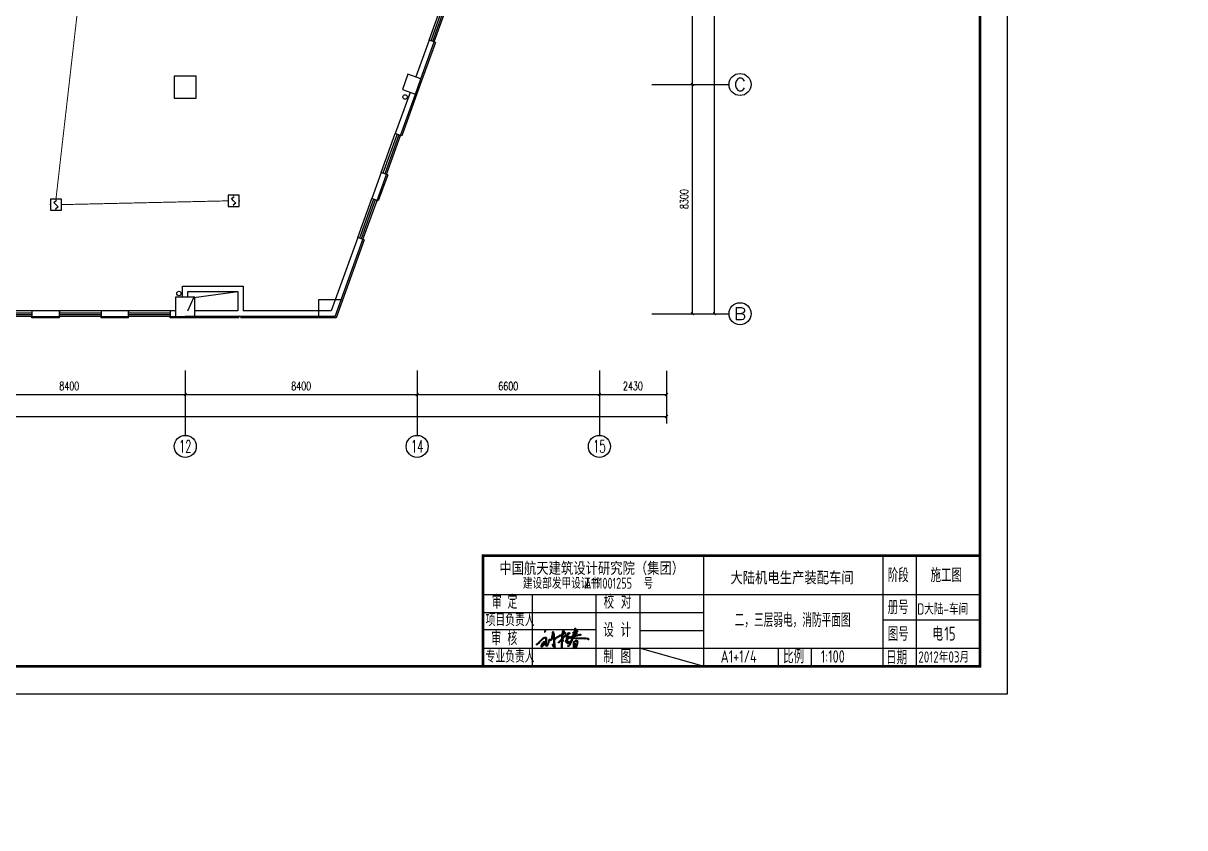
# Model space of a CAD drawing. Extents: x 2166032 to 5302137, y 581493 to 2416206.
# Drawn here: x 2622521 to 2664591, y 1105586 to 1134719 of the extents above; entities that cross this region are included whole.
import ezdxf
from ezdxf.enums import TextEntityAlignment as Align

# ---------------------------------------------------------------- set-up
doc = ezdxf.new("R2010")
doc.units = 0
doc.header["$LTSCALE"] = 1000
doc.header["$MEASUREMENT"] = 0
for name, color, linetype in [('AXIS', 3, 'Continuous'), ('AXIS_TEXT', 7, 'Continuous'), ('COLUMN', 2, 'Continuous'), ('EQUIP-消防', 3, 'Continuous'), ('PUB_TEXT', 7, 'Continuous'), ('PUB_TITLE', 137, 'Continuous'), ('SURFACE', 8, 'Continuous'), ('WALL', 8, 'Continuous'), ('WINDOW', 8, 'Continuous'), ('WIRE-消防', 4, 'Continuous'), ('屋面', 151, 'Continuous')]:
    doc.layers.add(name, color=color, linetype=linetype)
doc.styles.add('-黑体', font='simhei.ttf', dxfattribs={"width": 0.8})
doc.styles.add('_TCH_AXIS', font='complex_.ttf')
doc.styles.add('COMPLEX', font='complex_.ttf')
doc.styles.add('DIM_FONT', font='simplex_.ttf', dxfattribs={"width": 0.7})
doc.styles.get("Standard").update_dxf_attribs({"font": 'tssdeng.shx', "bigfont": 'tssdchn.shx'})
doc.styles.add('TSSD_REIN', font='tssdeng.shx', dxfattribs={"width": 0.7, "bigfont": 'tssdchn.shx'})
doc.dimstyles.new('DIMN', dxfattribs={"dimtxt": 300, "dimasz": 100, "dimexe": 250, "dimexo": 300, "dimgap": 150, "dimtad": 1, "dimdec": 0, "dimzin": 0, "dimdsep": 46, "dimtxsty": 'DIM_FONT', "dimblk": 'ARCHTICK', "dimcen": 0.09, "dimclrt": 7, "dimazin": 2, "dimtfac": 1, "dimtdec": 0, "dimtix": 1, "dimtmove": 2, "dimatfit": 3, "dimldrblk": 'ARCHTICK', "dimfxl": 1, "dimtolj": 1, "dimtzin": 0, "dimarcsym": 0})

# ---------------------------------------------------------------- blocks, each defined once
blk = doc.blocks.new('$图签$00000001')
blk.add_line((-123, 6.5), (-100, 0))
at = {"layer": 'PUB_TITLE'}
for p, q in [((-100, 0), (-100, 40)), ((-35, 0), (-35, 40)), ((-23, 0), (-23, 40)), ((-180, 26), (0, 26)), ((-162, 0), (-162, 26)), ((-139, 0), (-139, 26)), ((-123, 0), (-123, 26)), ((-180, 19.5), (-100, 19.5)), ((-35, 16.86), (0, 16.86)), ((-180, 13.28), (-139, 13.28)), ((-123, 13), (-100, 13)), ((-180, 6.5), (0, 6.5)), ((-73, 0), (-73, 6.5)), ((-61, 0), (-61, 6.5))]:
    blk.add_line(p, q, dxfattribs=at)
at = {"layer": 'PUB_TITLE', "const_width": 1}
blk.add_lwpolyline([(-180, 0), (-180, 40), (0, 40)], dxfattribs=at)
at = {"layer": 'PUB_TITLE'}
blk.add_lwpolyline([(0, 40), (-180, 40), (-180, 0), (0, 0)], close=True, dxfattribs=at)
at = {"layer": 'PUB_TEXT', "style": 'TSSD_REIN'}
for s, height, width, p in [('阶段', 5, 0.8, (-33.39, 30.46)), ('施工图', 5, 0.8, (-17.87, 30.46)), ('建设部发甲设证书', 4, 0.7, (-165.53, 28.06)), ('A111001255', 4, 0.7, (-143.13, 28.06)), ('号', 4, 0.7, (-121.8, 28.06)), ('审', 5, 0.75, (-176.74, 20.78)), ('定', 5, 0.75, (-171.1, 20.78)), ('校 对', 5, 0.8, (-136.27, 20.81)), ('册号', 5, 0.8, (-33.39, 18.85)), ('D大陆-车间', 4.05, 0.75, (-22.67, 18.71)), ('项目负责人', 4.5, 0.75, (-179.02, 14.53)), ('审 核', 5, 0.75, (-176.96, 7.62)), ('设 计', 5, 0.8, (-136.37, 10.62)), ('图号', 5, 0.8, (-33.39, 9.19)), ('电', 5, 0.8, (-17.17, 9.21)), ('专业负责人', 4.5, 0.75, (-179.03, 1.3)), ('制 图', 5, 0.8, (-136.37, 1.02)), ('A1+1/4', 4.5, 0.75, (-93.87, 1.3)), ('比例', 5, 0.8, (-71.29, 1.01)), ('1:100', 4.5, 0.75, (-57.61, 1.3)), ('日期', 5, 0.8, (-33.97, 0.67)), ('2012年03月', 4.05, 0.75, (-22.29, 1.33))]:
    blk.add_text(s, height=height, dxfattribs=dict(at, width=width)).set_placement(p)
at = {"layer": 'PUB_TITLE', "color": 7, "style": '-黑体', "width": 0.8}
blk.add_text('中国航天建筑设计研究院（集团）', height=4.0889, dxfattribs=at).set_placement((-174.05, 33.5))
blk.add_text('大陆机电生产装配车间', height=4.089, dxfattribs=at).set_placement((-68.03, 30.09), align=Align.CENTER)
blk = doc.blocks.new('$equip$00001700')
for p, q in [((-0.5, 0.5), (-0.5, -0.5)), ((0.5, 0.5), (-0.5, 0.5)), ((-0.2, 0.2), (0.05, 0.4)), ((0, 0), (-0.2, 0.2)), ((0, 0), (0.2, -0.2)), ((0.5, -0.5), (0.5, 0.5)), ((-0.5, -0.5), (0.5, -0.5)), ((0.2, -0.2), (-0.05, -0.4))]:
    blk.add_line(p, q)
for p in [(-0.5, 0), (0, 0.5), (0.5, 0), (0, -0.5)]:
    blk.add_point(p)
at = {"flags": 1}
for tag, height, p in [('A', 0.00002, (0, 0)), ('B', 0.4, (0.75, -0.2))]:
    blk.add_attdef(tag, text='', height=height, dxfattribs=at).set_placement(p, align=Align.MIDDLE_CENTER)
blk = doc.blocks.new('刘桂春')
h = blk.add_hatch()
h.set_pattern_fill('ANSI37', color=256, scale=3, style=0)
h.set_pattern_definition([(45, (0, 0), (-3.367596045, 3.367596045), []), (135, (0, 0), (-3.367596045, -3.367596045), [])])
h.paths.add_polyline_path([(1369061, -138528), (1369058, -138536), (1369053, -138542), (1369048, -138553), (1369045, -138561), (1369048, -138565), (1369054, -138563), (1369059, -138554), (1369065, -138546), (1369071, -138534), (1369075, -138527), (1369075, -138516), (1369071, -138512), (1369066, -138506), (1369055, -138505), (1369049, -138506), (1369045, -138508), (1369045, -138512), (1369053, -138518), (1369057, -138521)], flags=17)
h.paths.add_polyline_path([(1369095, -138688), (1369086, -138679), (1369080, -138673), (1369068, -138673), (1369054, -138673), (1369048, -138679), (1369038, -138679), (1369028, -138684), (1369017, -138689), (1369002, -138702), (1368988, -138716), (1368971, -138734), (1368939, -138765), (1368920, -138785), (1368902, -138805), (1368895, -138812), (1368891, -138814), (1368881, -138820), (1368872, -138828), (1368862, -138837), (1368857, -138842), (1368869, -138850), (1368883, -138847), (1368893, -138838), (1368913, -138820), (1368946, -138779), (1368990, -138736), (1369038, -138702), (1369056, -138694), (1369064, -138694), (1369081, -138694), (1369081, -138726), (1369077, -138747), (1369068, -138758), (1369068, -138769), (1369056, -138769), (1369038, -138774), (1369015, -138793), (1369000, -138806), (1368989, -138828), (1368980, -138843), (1368986, -138843), (1368993, -138832), (1369010, -138814), (1369032, -138792), (1369049, -138793), (1369056, -138798), (1369045, -138813), (1369017, -138851), (1369009, -138860), (1368994, -138879), (1368985, -138885), (1368983, -138880), (1368983, -138863), (1368980, -138854), (1368975, -138861), (1368975, -138890), (1368986, -138898), (1368996, -138892), (1369017, -138869), (1369050, -138828), (1369068, -138813), (1369070, -138820), (1369080, -138855), (1369090, -138878), (1369111, -138878), (1369124, -138848), (1369145, -138795), (1369154, -138751), (1369164, -138750), (1369178, -138757), (1369205, -138742), (1369221, -138705), (1369235, -138629), (1369236, -138598), (1369244, -138587), (1369246, -138614), (1369253, -138629), (1369252, -138720), (1369250, -138729), (1369259, -138729), (1369258, -138853), (1369267, -138854), (1369268, -138885), (1369264, -138885), (1369251, -138875), (1369237, -138851), (1369237, -138834), (1369233, -138834), (1369229, -138851), (1369236, -138867), (1369244, -138887), (1369252, -138891), (1369260, -138895), (1369270, -138904), (1369281, -138904), (1369288, -138895), (1369288, -138886), (1369281, -138880), (1369281, -138816), (1369275, -138806), (1369275, -138743), (1369279, -138734), (1369314, -138705), (1369346, -138682), (1369431, -138637), (1369444, -138629), (1369444, -138683), (1369439, -138688), (1369438, -138711), (1369416, -138730), (1369416, -138740), (1369406, -138749), (1369365, -138790), (1369358, -138800), (1369370, -138800), (1369395, -138786), (1369416, -138772), (1369427, -138764), (1369438, -138765), (1369438, -138803), (1369431, -138810), (1369432, -138919), (1369442, -138925), (1369449, -138921), (1369452, -138894), (1369445, -138883), (1369446, -138853), (1369450, -138849), (1369450, -138772), (1369474, -138767), (1369474, -138743), (1369466, -138730), (1369466, -138702), (1369472, -138692), (1369486, -138692), (1369486, -138680), (1369480, -138677), (1369484, -138671), (1369542, -138634), (1369551, -138636), (1369548, -138649), (1369543, -138681), (1369539, -138696), (1369550, -138703), (1369560, -138700), (1369577, -138685), (1369581, -138679), (1369587, -138679), (1369587, -138684), (1369583, -138687), (1369562, -138705), (1369550, -138725), (1369539, -138743), (1369525, -138765), (1369525, -138778), (1369536, -138787), (1369568, -138773), (1369574, -138783), (1369564, -138800), (1369558, -138819), (1369570, -138826), (1369583, -138818), (1369600, -138802), (1369615, -138796), (1369631, -138780), (1369638, -138776), (1369642, -138780), (1369636, -138792), (1369615, -138826), (1369605, -138851), (1369584, -138869), (1369573, -138872), (1369573, -138884), (1369591, -138884), (1369610, -138869), (1369638, -138825), (1369666, -138773), (1369693, -138704), (1369693, -138680), (1369705, -138669), (1369767, -138649), (1369821, -138632), (1369854, -138632), (1369870, -138626), (1369870, -138614), (1369864, -138606), (1369850, -138609), (1369831, -138614), (1369799, -138621), (1369732, -138645), (1369709, -138652), (1369710, -138643), (1369723, -138635), (1369742, -138625), (1369765, -138604), (1369776, -138592), (1369785, -138591), (1369784, -138573), (1369775, -138574), (1369770, -138568), (1369776, -138563), (1369792, -138550), (1369792, -138539), (1369785, -138527), (1369765, -138526), (1369765, -138535), (1369744, -138544), (1369744, -138518), (1369756, -138507), (1369751, -138500), (1369751, -138491), (1369757, -138479), (1369749, -138467), (1369737, -138467), (1369738, -138486), (1369734, -138500), (1369729, -138511), (1369729, -138533), (1369724, -138544), (1369712, -138556), (1369706, -138565), (1369698, -138564), (1369690, -138568), (1369690, -138576), (1369698, -138584), (1369709, -138587), (1369704, -138602), (1369693, -138613), (1369700, -138614), (1369699, -138621), (1369694, -138630), (1369683, -138645), (1369667, -138653), (1369637, -138668), (1369614, -138680), (1369602, -138686), (1369602, -138699), (1369607, -138699), (1369632, -138699), (1369654, -138689), (1369676, -138683), (1369672, -138696), (1369663, -138724), (1369645, -138759), (1369630, -138765), (1369613, -138782), (1369591, -138794), (1369584, -138797), (1369580, -138795), (1369584, -138789), (1369586, -138780), (1369584, -138764), (1369576, -138757), (1369567, -138759), (1369556, -138763), (1369547, -138764), (1369544, -138758), (1369553, -138743), (1369570, -138726), (1369588, -138697), (1369608, -138666), (1369608, -138651), (1369598, -138651), (1369577, -138664), (1369560, -138678), (1369562, -138668), (1369566, -138646), (1369572, -138642), (1369577, -138620), (1369596, -138607), (1369630, -138572), (1369579, -138572), (1369563, -138606), (1369555, -138611), (1369528, -138624), (1369505, -138636), (1369481, -138653), (1369459, -138663), (1369457, -138624), (1369463, -138621), (1369498, -138599), (1369522, -138591), (1369523, -138574), (1369496, -138552), (1369492, -138536), (1369470, -138524), (1369465, -138533), (1369454, -138552), (1369454, -138570), (1369446, -138590), (1369438, -138611), (1369420, -138620), (1369379, -138640), (1369340, -138660), (1369307, -138683), (1369276, -138713), (1369268, -138632), (1369268, -138605), (1369260, -138580), (1369252, -138566), (1369252, -138554), (1369240, -138542), (1369233, -138562), (1369231, -138580), (1369227, -138611), (1369222, -138638), (1369218, -138663), (1369213, -138688), (1369204, -138711), (1369189, -138734), (1369180, -138734), (1369168, -138723), (1369157, -138720), (1369152, -138730), (1369143, -138746), (1369137, -138770), (1369128, -138808), (1369123, -138820), (1369118, -138838), (1369112, -138843), (1369112, -138851), (1369107, -138856), (1369101, -138856), (1369095, -138856), (1369095, -138836), (1369089, -138832), (1369089, -138814), (1369084, -138803), (1369084, -138775), (1369090, -138762), (1369090, -138745), (1369095, -138739), (1369095, -138717)])
h.paths.add_polyline_path([(1369424, -138744), (1369427, -138740), (1369432, -138735), (1369438, -138735), (1369438, -138744), (1369433, -138748), (1369426, -138748)], flags=16)
h.paths.add_polyline_path([(1369452, -138737), (1369455, -138735), (1369459, -138735), (1369461, -138737), (1369458, -138743), (1369454, -138742), (1369452, -138743)], flags=16)
h.paths.add_polyline_path([(1369729, -138574), (1369734, -138568), (1369735, -138561), (1369744, -138561), (1369751, -138560), (1369752, -138557), (1369755, -138557), (1369759, -138552), (1369762, -138552), (1369764, -138556), (1369760, -138560), (1369756, -138563), (1369752, -138565), (1369751, -138573), (1369744, -138573), (1369741, -138578), (1369736, -138580), (1369732, -138579)], flags=16)
h.paths.add_polyline_path([(1369775, -138702), (1369781, -138708), (1369887, -138708), (1369893, -138708), (1369903, -138706), (1369914, -138710), (1369928, -138711), (1369933, -138706), (1369939, -138712), (1370025, -138714), (1370031, -138729), (1370048, -138731), (1370050, -138716), (1370045, -138706), (1370034, -138699), (1370010, -138699), (1369982, -138697), (1369975, -138691), (1369821, -138691), (1369815, -138685), (1369775, -138685), (1369751, -138685), (1369732, -138686), (1369727, -138692), (1369717, -138694), (1369709, -138694), (1369702, -138699), (1369721, -138705), (1369729, -138703), (1369741, -138699), (1369751, -138701), (1369756, -138706), (1369771, -138706)])
h.paths.add_polyline_path([(1369700, -138854), (1369699, -138915), (1369708, -138922), (1369714, -138915), (1369722, -138910), (1369718, -138905), (1369714, -138905), (1369715, -138896), (1369719, -138896), (1369727, -138890), (1369729, -138894), (1369728, -138912), (1369731, -138922), (1369738, -138926), (1369758, -138925), (1369764, -138915), (1369771, -138903), (1369780, -138889), (1369784, -138877), (1369795, -138838), (1369803, -138818), (1369808, -138786), (1369802, -138778), (1369802, -138757), (1369784, -138746), (1369748, -138746), (1369732, -138761), (1369714, -138773), (1369708, -138777), (1369708, -138794), (1369708, -138804), (1369697, -138809)])
h.paths.add_polyline_path([(1369721, -138813), (1369721, -138793), (1369722, -138787), (1369729, -138779), (1369731, -138776), (1369740, -138777), (1369743, -138770), (1369762, -138771), (1369764, -138760), (1369786, -138761), (1369787, -138831), (1369781, -138835), (1369780, -138851), (1369780, -138857), (1369772, -138858), (1369768, -138845), (1369764, -138838), (1369760, -138835), (1369759, -138827), (1369747, -138825), (1369733, -138826), (1369726, -138829), (1369727, -138844), (1369722, -138842), (1369721, -138839)], flags=16)
h.paths.add_polyline_path([(1369733, -138845), (1369737, -138841), (1369747, -138844), (1369751, -138849), (1369751, -138857), (1369753, -138862), (1369757, -138864), (1369759, -138878), (1369759, -138893), (1369755, -138898), (1369751, -138900), (1369751, -138908), (1369747, -138914), (1369742, -138910), (1369736, -138905), (1369733, -138898), (1369735, -138888), (1369730, -138883), (1369728, -138877), (1369733, -138875), (1369734, -138859)], flags=16)
for p, q in [((1369049, -138506), (1369045, -138508)), ((1369045, -138508), (1369045, -138512)), ((1369045, -138512), (1369053, -138518)), ((1369048, -138553), (1369045, -138561)), ((1369045, -138561), (1369048, -138565)), ((1369053, -138542), (1369048, -138553)), ((1369048, -138565), (1369054, -138563)), ((1369055, -138505), (1369049, -138506)), ((1369053, -138518), (1369057, -138521)), ((1369058, -138536), (1369053, -138542)), ((1369054, -138563), (1369059, -138554)), ((1369066, -138506), (1369055, -138505)), ((1369057, -138521), (1369061, -138528)), ((1369061, -138528), (1369058, -138536)), ((1369059, -138554), (1369065, -138546)), ((1369065, -138546), (1369071, -138534)), ((1369071, -138512), (1369066, -138506)), ((1369075, -138516), (1369071, -138512)), ((1369071, -138534), (1369075, -138527)), ((1369075, -138527), (1369075, -138516)), ((1369231, -138580), (1369233, -138562)), ((1369233, -138562), (1369240, -138542)), ((1369240, -138542), (1369252, -138554)), ((1369252, -138554), (1369252, -138566)), ((1369454, -138552), (1369465, -138533)), ((1369454, -138570), (1369454, -138552)), ((1369465, -138533), (1369470, -138524)), ((1369470, -138524), (1369492, -138536)), ((1369492, -138536), (1369496, -138552)), ((1369496, -138552), (1369523, -138574)), ((1369690, -138568), (1369698, -138564)), ((1369698, -138564), (1369706, -138565)), ((1369706, -138565), (1369712, -138556)), ((1369712, -138556), (1369724, -138544)), ((1369724, -138544), (1369729, -138533)), ((1369729, -138511), (1369734, -138500)), ((1369729, -138533), (1369729, -138511)), ((1369734, -138500), (1369738, -138486)), ((1369735, -138561), (1369734, -138568)), ((1369744, -138561), (1369735, -138561)), ((1369738, -138486), (1369737, -138467)), ((1369737, -138467), (1369749, -138467)), ((1369756, -138507), (1369744, -138518)), ((1369744, -138518), (1369744, -138544)), ((1369744, -138544), (1369765, -138535)), ((1369751, -138560), (1369744, -138561)), ((1369749, -138467), (1369757, -138479)), ((1369757, -138479), (1369751, -138491)), ((1369751, -138491), (1369751, -138500)), ((1369751, -138500), (1369756, -138507)), ((1369752, -138557), (1369751, -138560)), ((1369751, -138573), (1369752, -138565)), ((1369755, -138557), (1369752, -138557)), ((1369752, -138565), (1369756, -138563)), ((1369759, -138552), (1369755, -138557)), ((1369756, -138563), (1369760, -138560)), ((1369762, -138552), (1369759, -138552)), ((1369760, -138560), (1369764, -138556)), ((1369764, -138556), (1369762, -138552)), ((1369765, -138535), (1369765, -138526)), ((1369765, -138526), (1369785, -138527)), ((1369776, -138563), (1369770, -138568)), ((1369792, -138550), (1369776, -138563)), ((1369785, -138527), (1369792, -138539)), ((1369792, -138539), (1369792, -138550)), ((1368862, -138837), (1368872, -138828)), ((1368872, -138828), (1368881, -138820)), ((1368881, -138820), (1368891, -138814)), ((1368891, -138814), (1368895, -138812)), ((1368913, -138820), (1368893, -138838)), ((1368895, -138812), (1368902, -138805)), ((1368902, -138805), (1368920, -138785)), ((1368946, -138779), (1368913, -138820)), ((1368920, -138785), (1368939, -138765)), ((1368939, -138765), (1368971, -138734)), ((1368990, -138736), (1368946, -138779)), ((1368971, -138734), (1368988, -138716)), ((1368980, -138843), (1368989, -138828)), ((1368988, -138716), (1369002, -138702)), ((1368989, -138828), (1369000, -138806)), ((1369038, -138702), (1368990, -138736)), ((1369010, -138814), (1368993, -138832)), ((1369000, -138806), (1369015, -138793)), ((1369002, -138702), (1369017, -138689)), ((1369032, -138792), (1369010, -138814)), ((1369015, -138793), (1369038, -138774)), ((1369017, -138689), (1369028, -138684)), ((1369017, -138851), (1369045, -138813)), ((1369050, -138828), (1369017, -138869)), ((1369028, -138684), (1369038, -138679)), ((1369049, -138793), (1369032, -138792)), ((1369038, -138679), (1369048, -138679)), ((1369056, -138694), (1369038, -138702)), ((1369038, -138774), (1369056, -138769)), ((1369045, -138813), (1369056, -138798)), ((1369048, -138679), (1369054, -138673)), ((1369056, -138798), (1369049, -138793)), ((1369068, -138813), (1369050, -138828)), ((1369054, -138673), (1369068, -138673)), ((1369064, -138694), (1369056, -138694)), ((1369056, -138769), (1369068, -138769)), ((1369081, -138694), (1369064, -138694)), ((1369068, -138673), (1369080, -138673)), ((1369068, -138758), (1369077, -138747)), ((1369068, -138769), (1369068, -138758)), ((1369070, -138820), (1369068, -138813)), ((1369080, -138855), (1369070, -138820)), ((1369077, -138747), (1369081, -138726)), ((1369080, -138673), (1369086, -138679)), ((1369081, -138726), (1369081, -138694)), ((1369090, -138762), (1369084, -138775)), ((1369084, -138775), (1369084, -138803)), ((1369084, -138803), (1369089, -138814)), ((1369086, -138679), (1369095, -138688)), ((1369089, -138814), (1369089, -138832)), ((1369095, -138739), (1369090, -138745)), ((1369090, -138745), (1369090, -138762)), ((1369095, -138688), (1369095, -138717)), ((1369095, -138717), (1369095, -138739)), ((1369118, -138838), (1369123, -138820)), ((1369123, -138820), (1369128, -138808)), ((1369145, -138795), (1369124, -138848)), ((1369128, -138808), (1369137, -138770)), ((1369137, -138770), (1369143, -138746)), ((1369143, -138746), (1369152, -138730)), ((1369154, -138751), (1369145, -138795)), ((1369152, -138730), (1369157, -138720)), ((1369164, -138750), (1369154, -138751)), ((1369157, -138720), (1369168, -138723)), ((1369178, -138757), (1369164, -138750)), ((1369168, -138723), (1369180, -138734)), ((1369205, -138742), (1369178, -138757)), ((1369180, -138734), (1369189, -138734)), ((1369189, -138734), (1369204, -138711)), ((1369204, -138711), (1369213, -138688)), ((1369221, -138705), (1369205, -138742)), ((1369213, -138688), (1369218, -138663)), ((1369218, -138663), (1369222, -138638)), ((1369235, -138629), (1369221, -138705)), ((1369222, -138638), (1369227, -138611)), ((1369227, -138611), (1369231, -138580)), ((1369236, -138598), (1369235, -138629)), ((1369244, -138587), (1369236, -138598)), ((1369246, -138614), (1369244, -138587)), ((1369253, -138629), (1369246, -138614)), ((1369250, -138729), (1369252, -138720)), ((1369259, -138729), (1369250, -138729)), ((1369252, -138566), (1369260, -138580)), ((1369252, -138720), (1369253, -138629)), ((1369258, -138853), (1369259, -138729)), ((1369260, -138580), (1369268, -138605)), ((1369268, -138605), (1369268, -138632)), ((1369268, -138632), (1369276, -138713)), ((1369279, -138734), (1369275, -138743)), ((1369275, -138743), (1369275, -138806)), ((1369275, -138806), (1369281, -138816)), ((1369276, -138713), (1369307, -138683)), ((1369314, -138705), (1369279, -138734)), ((1369281, -138816), (1369281, -138880)), ((1369307, -138683), (1369340, -138660)), ((1369346, -138682), (1369314, -138705)), ((1369340, -138660), (1369379, -138640)), ((1369431, -138637), (1369346, -138682)), ((1369358, -138800), (1369365, -138790)), ((1369370, -138800), (1369358, -138800)), ((1369365, -138790), (1369406, -138749)), ((1369395, -138786), (1369370, -138800)), ((1369379, -138640), (1369420, -138620)), ((1369416, -138772), (1369395, -138786)), ((1369406, -138749), (1369416, -138740)), ((1369416, -138730), (1369438, -138711)), ((1369416, -138740), (1369416, -138730)), ((1369427, -138764), (1369416, -138772)), ((1369420, -138620), (1369438, -138611)), ((1369427, -138740), (1369424, -138744)), ((1369424, -138744), (1369426, -138748)), ((1369426, -138748), (1369433, -138748)), ((1369432, -138735), (1369427, -138740)), ((1369438, -138765), (1369427, -138764)), ((1369444, -138629), (1369431, -138637)), ((1369431, -138810), (1369438, -138803)), ((1369432, -138919), (1369431, -138810)), ((1369438, -138735), (1369432, -138735)), ((1369433, -138748), (1369438, -138744)), ((1369438, -138611), (1369446, -138590)), ((1369438, -138711), (1369439, -138688)), ((1369438, -138744), (1369438, -138735)), ((1369438, -138803), (1369438, -138765)), ((1369439, -138688), (1369444, -138683)), ((1369444, -138683), (1369444, -138629)), ((1369446, -138590), (1369454, -138570)), ((1369474, -138767), (1369450, -138772)), ((1369450, -138772), (1369450, -138849)), ((1369455, -138735), (1369452, -138737)), ((1369452, -138737), (1369452, -138743)), ((1369452, -138743), (1369454, -138742)), ((1369454, -138742), (1369458, -138743)), ((1369459, -138735), (1369455, -138735)), ((1369463, -138621), (1369457, -138624)), ((1369457, -138624), (1369459, -138663)), ((1369458, -138743), (1369461, -138737)), ((1369459, -138663), (1369481, -138653)), ((1369461, -138737), (1369459, -138735)), ((1369498, -138599), (1369463, -138621)), ((1369472, -138692), (1369466, -138702)), ((1369466, -138702), (1369466, -138730)), ((1369466, -138730), (1369474, -138743)), ((1369486, -138692), (1369472, -138692)), ((1369474, -138743), (1369474, -138767)), ((1369484, -138671), (1369480, -138677)), ((1369480, -138677), (1369486, -138680)), ((1369481, -138653), (1369505, -138636)), ((1369542, -138634), (1369484, -138671)), ((1369486, -138680), (1369486, -138692)), ((1369522, -138591), (1369498, -138599)), ((1369505, -138636), (1369528, -138624)), ((1369523, -138574), (1369522, -138591)), ((1369525, -138765), (1369539, -138743)), ((1369525, -138778), (1369525, -138765)), ((1369536, -138787), (1369525, -138778)), ((1369528, -138624), (1369555, -138611)), ((1369568, -138773), (1369536, -138787)), ((1369539, -138696), (1369543, -138681)), ((1369550, -138703), (1369539, -138696)), ((1369539, -138743), (1369550, -138725)), ((1369551, -138636), (1369542, -138634)), ((1369543, -138681), (1369548, -138649)), ((1369553, -138743), (1369544, -138758)), ((1369544, -138758), (1369547, -138764)), ((1369547, -138764), (1369556, -138763)), ((1369548, -138649), (1369551, -138636)), ((1369560, -138700), (1369550, -138703)), ((1369550, -138725), (1369562, -138705)), ((1369570, -138726), (1369553, -138743)), ((1369555, -138611), (1369563, -138606)), ((1369556, -138763), (1369567, -138759)), ((1369558, -138819), (1369564, -138800)), ((1369570, -138826), (1369558, -138819)), ((1369560, -138678), (1369577, -138664)), ((1369562, -138668), (1369560, -138678)), ((1369577, -138685), (1369560, -138700)), ((1369566, -138646), (1369562, -138668)), ((1369562, -138705), (1369583, -138687)), ((1369563, -138606), (1369579, -138572)), ((1369564, -138800), (1369574, -138783)), ((1369572, -138642), (1369566, -138646)), ((1369567, -138759), (1369576, -138757)), ((1369574, -138783), (1369568, -138773)), ((1369588, -138697), (1369570, -138726)), ((1369583, -138818), (1369570, -138826)), ((1369577, -138620), (1369572, -138642)), ((1369576, -138757), (1369584, -138764)), ((1369596, -138607), (1369577, -138620)), ((1369577, -138664), (1369598, -138651)), ((1369581, -138679), (1369577, -138685)), ((1369579, -138572), (1369630, -138572)), ((1369584, -138789), (1369580, -138795)), ((1369580, -138795), (1369584, -138797)), ((1369587, -138679), (1369581, -138679)), ((1369583, -138687), (1369587, -138684)), ((1369600, -138802), (1369583, -138818)), ((1369584, -138764), (1369586, -138780)), ((1369586, -138780), (1369584, -138789)), ((1369584, -138797), (1369591, -138794)), ((1369587, -138684), (1369587, -138679)), ((1369608, -138666), (1369588, -138697)), ((1369591, -138794), (1369613, -138782)), ((1369630, -138572), (1369596, -138607)), ((1369598, -138651), (1369608, -138651)), ((1369615, -138796), (1369600, -138802)), ((1369602, -138686), (1369614, -138680)), ((1369602, -138699), (1369602, -138686)), ((1369607, -138699), (1369602, -138699)), ((1369605, -138851), (1369615, -138826)), ((1369632, -138699), (1369607, -138699)), ((1369608, -138651), (1369608, -138666)), ((1369638, -138825), (1369610, -138869)), ((1369613, -138782), (1369630, -138765)), ((1369614, -138680), (1369637, -138668)), ((1369631, -138780), (1369615, -138796)), ((1369615, -138826), (1369636, -138792)), ((1369630, -138765), (1369645, -138759)), ((1369638, -138776), (1369631, -138780)), ((1369654, -138689), (1369632, -138699)), ((1369636, -138792), (1369642, -138780)), ((1369637, -138668), (1369667, -138653)), ((1369666, -138773), (1369638, -138825)), ((1369642, -138780), (1369638, -138776)), ((1369645, -138759), (1369663, -138724)), ((1369676, -138683), (1369654, -138689)), ((1369663, -138724), (1369672, -138696)), ((1369693, -138704), (1369666, -138773)), ((1369667, -138653), (1369683, -138645)), ((1369672, -138696), (1369676, -138683)), ((1369683, -138645), (1369694, -138630)), ((1369690, -138576), (1369690, -138568)), ((1369698, -138584), (1369690, -138576)), ((1369693, -138613), (1369704, -138602)), ((1369700, -138614), (1369693, -138613)), ((1369705, -138669), (1369693, -138680)), ((1369693, -138680), (1369693, -138704)), ((1369694, -138630), (1369699, -138621)), ((1369708, -138804), (1369697, -138809)), ((1369697, -138809), (1369700, -138854)), ((1369709, -138587), (1369698, -138584)), ((1369699, -138621), (1369700, -138614)), ((1369702, -138699), (1369709, -138694)), ((1369721, -138705), (1369702, -138699)), ((1369704, -138602), (1369709, -138587)), ((1369767, -138649), (1369705, -138669)), ((1369714, -138773), (1369708, -138777)), ((1369708, -138777), (1369708, -138794)), ((1369708, -138794), (1369708, -138804)), ((1369710, -138643), (1369709, -138652)), ((1369709, -138652), (1369732, -138645)), ((1369709, -138694), (1369717, -138694)), ((1369723, -138635), (1369710, -138643)), ((1369719, -138610), (1369714, -138615)), ((1369714, -138616), (1369714, -138621)), ((1369714, -138621), (1369719, -138622)), ((1369732, -138761), (1369714, -138773)), ((1369717, -138694), (1369727, -138692)), ((1369724, -138604), (1369719, -138610)), ((1369719, -138622), (1369728, -138620)), ((1369729, -138703), (1369721, -138705)), ((1369721, -138793), (1369722, -138787)), ((1369721, -138813), (1369721, -138793)), ((1369721, -138839), (1369721, -138813)), ((1369722, -138787), (1369729, -138779)), ((1369742, -138625), (1369723, -138635)), ((1369734, -138604), (1369724, -138604)), ((1369733, -138826), (1369726, -138829)), ((1369727, -138692), (1369732, -138686)), ((1369728, -138620), (1369733, -138616)), ((1369734, -138568), (1369729, -138574)), ((1369729, -138574), (1369732, -138579)), ((1369741, -138699), (1369729, -138703)), ((1369729, -138779), (1369731, -138776)), ((1369731, -138776), (1369740, -138777)), ((1369732, -138579), (1369736, -138580)), ((1369732, -138645), (1369799, -138621)), ((1369732, -138686), (1369751, -138685)), ((1369748, -138746), (1369732, -138761)), ((1369733, -138616), (1369740, -138611)), ((1369747, -138825), (1369733, -138826)), ((1369737, -138600), (1369734, -138604)), ((1369734, -138604), (1369734, -138604)), ((1369736, -138580), (1369741, -138578)), ((1369741, -138600), (1369737, -138600)), ((1369740, -138611), (1369746, -138603)), ((1369740, -138777), (1369743, -138770)), ((1369741, -138578), (1369744, -138573)), ((1369746, -138603), (1369741, -138600)), ((1369751, -138701), (1369741, -138699)), ((1369765, -138604), (1369742, -138625)), ((1369743, -138770), (1369762, -138771)), ((1369744, -138573), (1369751, -138573)), ((1369759, -138827), (1369747, -138825)), ((1369784, -138746), (1369748, -138746)), ((1369751, -138685), (1369775, -138685)), ((1369756, -138706), (1369751, -138701)), ((1369771, -138706), (1369756, -138706)), ((1369760, -138835), (1369759, -138827)), ((1369762, -138771), (1369764, -138760)), ((1369764, -138760), (1369786, -138761)), ((1369776, -138592), (1369765, -138604)), ((1369821, -138632), (1369767, -138649)), ((1369770, -138568), (1369775, -138574)), ((1369775, -138702), (1369771, -138706)), ((1369775, -138574), (1369784, -138573)), ((1369775, -138685), (1369815, -138685)), ((1369781, -138708), (1369775, -138702)), ((1369785, -138591), (1369776, -138592)), ((1369887, -138708), (1369781, -138708)), ((1369784, -138573), (1369785, -138591)), ((1369802, -138757), (1369784, -138746)), ((1369786, -138761), (1369787, -138831)), ((1369795, -138838), (1369803, -138818)), ((1369799, -138621), (1369831, -138614)), ((1369802, -138778), (1369802, -138757)), ((1369808, -138786), (1369802, -138778)), ((1369803, -138818), (1369808, -138786)), ((1369815, -138685), (1369821, -138691)), ((1369854, -138632), (1369821, -138632)), ((1369821, -138691), (1369975, -138691)), ((1369831, -138614), (1369850, -138609)), ((1369850, -138609), (1369864, -138606)), ((1369870, -138626), (1369854, -138632)), ((1369864, -138606), (1369870, -138614)), ((1369870, -138614), (1369870, -138626)), ((1369893, -138708), (1369887, -138708)), ((1369903, -138706), (1369893, -138708)), ((1369914, -138710), (1369903, -138706)), ((1369928, -138711), (1369914, -138710)), ((1369933, -138706), (1369928, -138711)), ((1369939, -138712), (1369933, -138706)), ((1370025, -138714), (1369939, -138712)), ((1369975, -138691), (1369982, -138697)), ((1369982, -138697), (1370010, -138699)), ((1370010, -138699), (1370034, -138699)), ((1370031, -138729), (1370025, -138714)), ((1370048, -138731), (1370031, -138729)), ((1370034, -138699), (1370045, -138706)), ((1370045, -138706), (1370050, -138716)), ((1370050, -138716), (1370048, -138731)), ((1368857, -138842), (1368862, -138837)), ((1368869, -138850), (1368857, -138842)), ((1368883, -138847), (1368869, -138850)), ((1368893, -138838), (1368883, -138847)), ((1368975, -138861), (1368980, -138854)), ((1368975, -138890), (1368975, -138861)), ((1368986, -138898), (1368975, -138890)), ((1368986, -138843), (1368980, -138843)), ((1368980, -138854), (1368983, -138863)), ((1368983, -138863), (1368983, -138880)), ((1368983, -138880), (1368985, -138885)), ((1368985, -138885), (1368994, -138879)), ((1368993, -138832), (1368986, -138843)), ((1368996, -138892), (1368986, -138898)), ((1368994, -138879), (1369009, -138860)), ((1369017, -138869), (1368996, -138892)), ((1369009, -138860), (1369017, -138851)), ((1369090, -138878), (1369080, -138855)), ((1369089, -138832), (1369095, -138836)), ((1369111, -138878), (1369090, -138878)), ((1369095, -138836), (1369095, -138856)), ((1369095, -138856), (1369101, -138856)), ((1369101, -138856), (1369107, -138856)), ((1369107, -138856), (1369112, -138851)), ((1369124, -138848), (1369111, -138878)), ((1369112, -138843), (1369118, -138838)), ((1369112, -138851), (1369112, -138843)), ((1369229, -138851), (1369233, -138834)), ((1369236, -138867), (1369229, -138851)), ((1369233, -138834), (1369233, -138834)), ((1369233, -138834), (1369237, -138834)), ((1369244, -138887), (1369236, -138867)), ((1369237, -138834), (1369237, -138851)), ((1369237, -138851), (1369251, -138875)), ((1369252, -138891), (1369244, -138887)), ((1369251, -138875), (1369264, -138885)), ((1369260, -138895), (1369252, -138891)), ((1369267, -138854), (1369258, -138853)), ((1369270, -138904), (1369260, -138895)), ((1369264, -138885), (1369268, -138885)), ((1369268, -138885), (1369267, -138854)), ((1369281, -138904), (1369270, -138904)), ((1369281, -138880), (1369288, -138886)), ((1369288, -138895), (1369281, -138904)), ((1369288, -138886), (1369288, -138895)), ((1369442, -138925), (1369432, -138919)), ((1369449, -138921), (1369442, -138925)), ((1369446, -138853), (1369445, -138883)), ((1369445, -138883), (1369452, -138894)), ((1369450, -138849), (1369446, -138853)), ((1369452, -138894), (1369449, -138921)), ((1369573, -138872), (1369584, -138869)), ((1369573, -138884), (1369573, -138872)), ((1369591, -138884), (1369573, -138884)), ((1369584, -138869), (1369605, -138851)), ((1369610, -138869), (1369591, -138884)), ((1369700, -138854), (1369699, -138915)), ((1369699, -138915), (1369708, -138922)), ((1369708, -138922), (1369714, -138915)), ((1369714, -138905), (1369715, -138896)), ((1369718, -138905), (1369714, -138905)), ((1369714, -138915), (1369722, -138910)), ((1369715, -138896), (1369719, -138896)), ((1369722, -138910), (1369718, -138905)), ((1369719, -138896), (1369727, -138890)), ((1369722, -138842), (1369721, -138839)), ((1369727, -138844), (1369722, -138842)), ((1369726, -138829), (1369727, -138844)), ((1369727, -138890), (1369729, -138894)), ((1369728, -138877), (1369733, -138875)), ((1369730, -138883), (1369728, -138877)), ((1369729, -138894), (1369728, -138912)), ((1369728, -138912), (1369731, -138922)), ((1369735, -138888), (1369730, -138883)), ((1369731, -138922), (1369738, -138926)), ((1369733, -138845), (1369737, -138841)), ((1369734, -138859), (1369733, -138845)), ((1369733, -138875), (1369734, -138859)), ((1369733, -138898), (1369735, -138888)), ((1369736, -138905), (1369733, -138898)), ((1369742, -138910), (1369736, -138905)), ((1369737, -138841), (1369747, -138844)), ((1369738, -138926), (1369758, -138925)), ((1369747, -138914), (1369742, -138910)), ((1369747, -138844), (1369751, -138849)), ((1369751, -138908), (1369747, -138914)), ((1369751, -138849), (1369751, -138857)), ((1369751, -138857), (1369753, -138862)), ((1369755, -138898), (1369751, -138900)), ((1369751, -138900), (1369751, -138908)), ((1369753, -138862), (1369757, -138864)), ((1369759, -138893), (1369755, -138898)), ((1369757, -138864), (1369759, -138878)), ((1369758, -138925), (1369764, -138915)), ((1369759, -138878), (1369759, -138893)), ((1369764, -138838), (1369760, -138835)), ((1369768, -138845), (1369764, -138838)), ((1369764, -138915), (1369771, -138903)), ((1369772, -138858), (1369768, -138845)), ((1369771, -138903), (1369780, -138889)), ((1369780, -138857), (1369772, -138858)), ((1369781, -138835), (1369780, -138851)), ((1369780, -138851), (1369780, -138857)), ((1369780, -138889), (1369784, -138877)), ((1369787, -138831), (1369781, -138835)), ((1369784, -138877), (1369795, -138838))]:
    blk.add_line(p, q)
blk = doc.blocks.new('_ArchTick')
at = {"color": 0, "linetype": 'ByBlock', "const_width": 0.4}
blk.add_lwpolyline([(-0.5, -0.5), (0.5, 0.5)], dxfattribs=at)
blk = doc.blocks.new('*D2705')
at = {"layer": 'AXIS', "color": 0, "lineweight": -2}
for p, q in [((2619989, 1122138), (2619989, 1121027)), ((2628389, 1122138), (2628389, 1121027)), ((2619989, 1121277), (2628389, 1121277))]:
    blk.add_line(p, q, dxfattribs=at)
at = {"layer": 'Defpoints', "color": 0}
for p in [(2619989, 1122438), (2628389, 1122438), (2628389, 1121277)]:
    blk.add_point(p, dxfattribs=at)
at = {"layer": 'AXIS', "color": 0, "lineweight": -2, "xscale": 100, "yscale": 100, "zscale": 100, "rotation": 180}
blk.add_blockref('_ArchTick', (2619989, 1121277), dxfattribs=at)
at = {"layer": 'AXIS', "color": 0, "lineweight": -2, "xscale": 100, "yscale": 100, "zscale": 100}
blk.add_blockref('_ArchTick', (2628389, 1121277), dxfattribs=at)
at = {"layer": 'AXIS', "color": 7, "insert": (2624189, 1121582), "char_height": 300, "attachment_point": 5, "style": 'DIM_FONT'}
blk.add_mtext('\\A1;8400', dxfattribs=at)
blk = doc.blocks.new('*D2706')
at = {"layer": 'AXIS', "color": 0, "lineweight": -2}
for p, q in [((2628389, 1122138), (2628389, 1121027)), ((2636789, 1122138), (2636789, 1121027)), ((2628389, 1121277), (2636789, 1121277))]:
    blk.add_line(p, q, dxfattribs=at)
at = {"layer": 'Defpoints', "color": 0}
for p in [(2628389, 1122438), (2636789, 1122438), (2636789, 1121277)]:
    blk.add_point(p, dxfattribs=at)
at = {"layer": 'AXIS', "color": 0, "lineweight": -2, "xscale": 100, "yscale": 100, "zscale": 100, "rotation": 180}
blk.add_blockref('_ArchTick', (2628389, 1121277), dxfattribs=at)
at = {"layer": 'AXIS', "color": 0, "lineweight": -2, "xscale": 100, "yscale": 100, "zscale": 100}
blk.add_blockref('_ArchTick', (2636789, 1121277), dxfattribs=at)
at = {"layer": 'AXIS', "color": 7, "insert": (2632589, 1121582), "char_height": 300, "attachment_point": 5, "style": 'DIM_FONT'}
blk.add_mtext('\\A1;8400', dxfattribs=at)
blk = doc.blocks.new('*D2707')
at = {"layer": 'AXIS', "color": 0, "lineweight": -2}
for p, q in [((2636789, 1122138), (2636789, 1121027)), ((2643389, 1122138), (2643389, 1121027)), ((2636789, 1121277), (2643389, 1121277))]:
    blk.add_line(p, q, dxfattribs=at)
at = {"layer": 'Defpoints', "color": 0}
for p in [(2636789, 1122438), (2643389, 1122438), (2643389, 1121277)]:
    blk.add_point(p, dxfattribs=at)
at = {"layer": 'AXIS', "color": 0, "lineweight": -2, "xscale": 100, "yscale": 100, "zscale": 100, "rotation": 180}
blk.add_blockref('_ArchTick', (2636789, 1121277), dxfattribs=at)
at = {"layer": 'AXIS', "color": 0, "lineweight": -2, "xscale": 100, "yscale": 100, "zscale": 100}
blk.add_blockref('_ArchTick', (2643389, 1121277), dxfattribs=at)
at = {"layer": 'AXIS', "color": 7, "insert": (2640089, 1121579), "char_height": 300, "attachment_point": 5, "style": 'DIM_FONT'}
blk.add_mtext('\\A1;6600', dxfattribs=at)
blk = doc.blocks.new('*D2708')
at = {"layer": 'AXIS', "color": 0, "lineweight": -2}
for p, q in [((2643389, 1122138), (2643389, 1121027)), ((2645819, 1122138), (2645819, 1121027)), ((2643389, 1121277), (2645819, 1121277))]:
    blk.add_line(p, q, dxfattribs=at)
at = {"layer": 'Defpoints', "color": 0}
for p in [(2643389, 1122438), (2645819, 1122438), (2645819, 1121277)]:
    blk.add_point(p, dxfattribs=at)
at = {"layer": 'AXIS', "color": 0, "lineweight": -2, "xscale": 100, "yscale": 100, "zscale": 100, "rotation": 180}
blk.add_blockref('_ArchTick', (2643389, 1121277), dxfattribs=at)
at = {"layer": 'AXIS', "color": 0, "lineweight": -2, "xscale": 100, "yscale": 100, "zscale": 100}
blk.add_blockref('_ArchTick', (2645819, 1121277), dxfattribs=at)
at = {"layer": 'AXIS', "color": 7, "insert": (2644604, 1121582), "char_height": 300, "attachment_point": 5, "style": 'DIM_FONT'}
blk.add_mtext('\\A1;2430', dxfattribs=at)
blk = doc.blocks.new('*D2709')
at = {"layer": 'AXIS', "color": 0, "lineweight": -2}
for p, q in [((2567989, 1121838), (2567989, 1120227)), ((2645819, 1121838), (2645819, 1120227)), ((2567989, 1120477), (2645819, 1120477))]:
    blk.add_line(p, q, dxfattribs=at)
at = {"layer": 'Defpoints', "color": 0}
for p in [(2567989, 1122138), (2645819, 1122138), (2645819, 1120477)]:
    blk.add_point(p, dxfattribs=at)
at = {"layer": 'AXIS', "color": 0, "lineweight": -2, "xscale": 100, "yscale": 100, "zscale": 100, "rotation": 180}
blk.add_blockref('_ArchTick', (2567989, 1120477), dxfattribs=at)
at = {"layer": 'AXIS', "color": 0, "lineweight": -2, "xscale": 100, "yscale": 100, "zscale": 100}
blk.add_blockref('_ArchTick', (2645819, 1120477), dxfattribs=at)
at = {"layer": 'AXIS', "color": 7, "insert": (2606904, 1120779), "char_height": 300, "attachment_point": 5, "style": 'DIM_FONT'}
blk.add_mtext('\\A1;77830', dxfattribs=at)
blk = doc.blocks.new('*D2710')
at = {"layer": 'AXIS', "color": 0, "lineweight": -2}
for p, q in [((2646312, 1132500), (2647011, 1132500)), ((2646761, 1124200), (2646761, 1132500)), ((2646312, 1124200), (2647011, 1124200))]:
    blk.add_line(p, q, dxfattribs=at)
at = {"layer": 'Defpoints', "color": 0}
for p in [(2646012, 1132500), (2646761, 1132500), (2646012, 1124200)]:
    blk.add_point(p, dxfattribs=at)
at = {"layer": 'AXIS', "color": 0, "lineweight": -2, "xscale": 100, "yscale": 100, "zscale": 100}
for p, rotation in [((2646761, 1132500), 90), ((2646761, 1124200), 270)]:
    blk.add_blockref('_ArchTick', p, dxfattribs=dict(at, rotation=rotation))
at = {"layer": 'AXIS', "color": 7, "insert": (2646459, 1128350), "char_height": 300, "attachment_point": 5, "rotation": 90, "style": 'DIM_FONT'}
blk.add_mtext('\\A1;8300', dxfattribs=at)
blk = doc.blocks.new('*D2711')
at = {"layer": 'AXIS', "color": 0, "lineweight": -2}
for p, q in [((2646312, 1139100), (2647011, 1139100)), ((2646761, 1132500), (2646761, 1139100)), ((2646312, 1132500), (2647011, 1132500))]:
    blk.add_line(p, q, dxfattribs=at)
at = {"layer": 'Defpoints', "color": 0}
for p in [(2646012, 1139100), (2646761, 1139100), (2646012, 1132500)]:
    blk.add_point(p, dxfattribs=at)
at = {"layer": 'AXIS', "color": 0, "lineweight": -2, "xscale": 100, "yscale": 100, "zscale": 100}
for p, rotation in [((2646761, 1139100), 90), ((2646761, 1132500), 270)]:
    blk.add_blockref('_ArchTick', p, dxfattribs=dict(at, rotation=rotation))
at = {"layer": 'AXIS', "color": 7, "insert": (2646459, 1135800), "char_height": 300, "attachment_point": 5, "rotation": 90, "style": 'DIM_FONT'}
blk.add_mtext('\\A1;6600', dxfattribs=at)
blk = doc.blocks.new('*D2715')
at = {"layer": 'AXIS', "color": 0, "lineweight": -2}
for p, q in [((2646312, 1159500), (2647811, 1159500)), ((2647561, 1124200), (2647561, 1159500)), ((2646312, 1124200), (2647811, 1124200))]:
    blk.add_line(p, q, dxfattribs=at)
at = {"layer": 'Defpoints', "color": 0}
for p in [(2646012, 1159500), (2647561, 1159500), (2646012, 1124200)]:
    blk.add_point(p, dxfattribs=at)
at = {"layer": 'AXIS', "color": 0, "lineweight": -2, "xscale": 100, "yscale": 100, "zscale": 100}
for p, rotation in [((2647561, 1159500), 90), ((2647561, 1124200), 270)]:
    blk.add_blockref('_ArchTick', p, dxfattribs=dict(at, rotation=rotation))
at = {"layer": 'AXIS', "color": 7, "insert": (2647259, 1141850), "char_height": 300, "attachment_point": 5, "rotation": 90, "style": 'DIM_FONT'}
blk.add_mtext('\\A1;35300', dxfattribs=at)
blk = doc.blocks.new('$TCHSYS$WIN2D')
for p, q in [((-0.5, 0.5), (0.5, 0.5)), ((-0.5, 0.5), (-0.5, -0.5)), ((0.5, 0.5), (0.5, -0.5)), ((0.5, 0.167), (-0.5, 0.167)), ((0.5, -0.167), (-0.5, -0.167)), ((-0.5, -0.5), (0.5, -0.5))]:
    blk.add_line(p, q)
blk = doc.blocks.new('_AXISO')
blk.add_circle((0, 0), 0.5)
at = {"layer": 'AXIS_TEXT', "style": 'COMPLEX', "width": 1.171875}
blk.add_attdef('A', text='', height=0.56, dxfattribs=at).set_placement((-0.25, -0.28), (0.25, -0.28), align=Align.FIT)

msp = doc.modelspace()

# ---------------------------------------------------------------- linework, layer by layer
msp.add_circle((2604640.5, 1020101.3), 438608.5)
at = {"layer": 'AXIS'}
for p, q in [((2645293.7, 1132500.3), (2648083.5, 1132500.3)), ((2645293.7, 1124200.3), (2648083.5, 1124200.3)), ((2628388.9, 1122138.2), (2628388.9, 1119795.5)), ((2636788.9, 1122138.2), (2636788.9, 1119795.5)), ((2643388.9, 1122138.2), (2643388.9, 1119795.5))]:
    msp.add_line(p, q, dxfattribs=at)
msp.add_lwpolyline([(2628488.9, 1124300.4), (2628701.7, 1124784.3), (2630288.9, 1125000.3)], dxfattribs=at)
at = {"layer": 'COLUMN'}
for p, q in [((2628787.3, 1132800.3), (2627987.3, 1132800.3)), ((2627987.3, 1132800.3), (2627987.3, 1132000.3)), ((2628787.3, 1132000.3), (2628787.3, 1132800.3)), ((2636456.7, 1132878.6), (2636252.9, 1132314.3)), ((2636927.4, 1132708.7), (2636456.7, 1132878.6)), ((2636723.7, 1132144.3), (2636927.4, 1132708.7)), ((2636252.9, 1132314.3), (2636723.7, 1132144.3)), ((2627987.3, 1132000.3), (2628787.3, 1132000.3)), ((2628738.6, 1124800.5), (2628038.6, 1124800.5)), ((2628038.6, 1124800.5), (2628038.6, 1124100.5)), ((2628738.6, 1124100.5), (2628738.6, 1124800.5)), ((2628038.6, 1124100.5), (2628738.6, 1124100.5))]:
    msp.add_line(p, q, dxfattribs=at)
msp.add_lwpolyline([(2633221, 1124700.3), (2633221, 1124100.3), (2633821, 1124100.3), (2634037.7, 1124700.3), (2633221, 1124700.3)], dxfattribs=at)
at = {"layer": 'PUB_TITLE'}
msp.add_lwpolyline([(2553070.3, 1110434.8), (2658170.3, 1110434.8), (2658170.3, 1169834.8), (2553070.3, 1169834.8)], close=True, dxfattribs=at)
at = {"layer": 'PUB_TITLE', "const_width": 100}
msp.add_lwpolyline([(2555570.3, 1111434.8), (2657170.3, 1111434.8), (2657170.3, 1168834.8), (2555570.3, 1168834.8)], close=True, dxfattribs=at)
at = {"layer": 'SURFACE'}
for p, q in [((2637454.1, 1134022.5), (2636854.8, 1132362.7)), ((2637454.1, 1134022.5), (2637407.1, 1134039.5)), ((2636854.8, 1132362.7), (2636231.6, 1130636.4)), ((2636231.6, 1130636.4), (2636184.5, 1130653.4)), ((2635722.2, 1129225.6), (2635382.6, 1128285)), ((2635722.2, 1129225.6), (2635675.2, 1129242.5)), ((2635382.6, 1128285), (2635335.6, 1128302)), ((2634873.2, 1126874.1), (2633853.7, 1124050.3)), ((2634873.2, 1126874.1), (2634826.2, 1126891.1)), ((2622838.9, 1124050.3), (2622838.9, 1124100.3)), ((2623838.9, 1124050.3), (2623838.9, 1124100.3)), ((2625338.9, 1124050.3), (2625338.9, 1124100.3)), ((2626338.9, 1124050.3), (2626338.9, 1124100.3)), ((2627838.9, 1124050.3), (2627838.9, 1124100.3)), ((2623838.9, 1124050.3), (2622838.9, 1124050.3)), ((2626338.9, 1124050.3), (2625338.9, 1124050.3)), ((2628388.9, 1124050.3), (2627838.9, 1124050.3)), ((2630338.9, 1124050.3), (2628388.9, 1124050.3)), ((2633853.7, 1124050.3), (2630388.9, 1124050.3))]:
    msp.add_line(p, q, dxfattribs=at)
at = {"layer": 'WALL'}
for p, q in [((2637219, 1134107.4), (2636738.6, 1132776.9)), ((2636926.7, 1132708.9), (2637407.1, 1134039.5)), ((2637407.1, 1134039.5), (2637219, 1134107.4)), ((2636534.8, 1132212.5), (2635996.4, 1130721.3)), ((2636184.5, 1130653.4), (2636722.9, 1132144.6)), ((2635996.4, 1130721.3), (2636184.5, 1130653.4)), ((2635487, 1129310.5), (2635147.4, 1128369.9)), ((2635335.6, 1128302), (2635675.2, 1129242.5)), ((2635675.2, 1129242.5), (2635487, 1129310.5)), ((2635147.4, 1128369.9), (2635335.6, 1128302)), ((2634638.1, 1126959), (2633678.1, 1124300.3)), ((2633818.6, 1124100.3), (2634826.2, 1126891.1)), ((2634826.2, 1126891.1), (2634638.1, 1126959)), ((2628288.9, 1124800.5), (2628288.9, 1125200.3)), ((2628288.9, 1125200.3), (2630488.9, 1125200.3)), ((2628488.9, 1124800.5), (2628488.9, 1125000.3)), ((2628488.9, 1125000.3), (2630288.9, 1125000.3)), ((2630288.9, 1125000.3), (2630288.9, 1124300.3)), ((2630488.9, 1125200.3), (2630488.9, 1124300.3)), ((2623838.9, 1124300.3), (2622838.9, 1124300.3)), ((2622838.9, 1124300.3), (2622838.9, 1124100.3)), ((2622838.9, 1124100.3), (2623838.9, 1124100.3)), ((2623838.9, 1124100.3), (2623838.9, 1124300.3)), ((2626338.9, 1124300.3), (2625338.9, 1124300.3)), ((2625338.9, 1124300.3), (2625338.9, 1124100.3)), ((2625338.9, 1124100.3), (2626338.9, 1124100.3)), ((2626338.9, 1124100.3), (2626338.9, 1124300.3)), ((2628038.6, 1124300.3), (2627838.9, 1124300.3)), ((2627838.9, 1124300.3), (2627838.9, 1124100.3)), ((2627838.9, 1124100.3), (2628388.9, 1124100.3)), ((2630388.9, 1124100.3), (2628388.9, 1124100.3)), ((2630288.9, 1124300.3), (2628738.6, 1124300.3)), ((2633818.6, 1124100.3), (2630388.9, 1124100.3)), ((2633678.1, 1124300.3), (2630488.9, 1124300.3))]:
    msp.add_line(p, q, dxfattribs=at)
msp.add_lwpolyline([(2633221, 1124700.3), (2633218.7, 1124100.3), (2633821, 1124100.3), (2634037.7, 1124700.3), (2633221, 1124700.3)], dxfattribs=at)
at = {"layer": 'WIRE-消防', "linetype": 'Continuous', "const_width": 35}
for points in [[(2624505.2, 1135331.5), (2623706.9, 1128350.5)], [(2623906.9, 1128150.5), (2629940.7, 1128287.5)]]:
    msp.add_lwpolyline(points, dxfattribs=at)
at = {"layer": '屋面', "color": 6}
for centre in [(2636353.4, 1132048.8), (2628160.4, 1124933.5)]:
    msp.add_circle(centre, 80, dxfattribs=at)

# ---------------------------------------------------------------- block references
at = {"xscale": 1.600000000093132, "yscale": 1.599999999976717, "zscale": 1.6}
msp.add_blockref('刘桂春', (450923.7, 1334365), dxfattribs=at)
at = {"layer": 'AXIS'}
ref = msp.add_blockref('_AXISO', (2648483.5, 1132500.3), dxfattribs=dict(at, xscale=800, yscale=800, zscale=800))
ref.add_attrib('A', 'C', dxfattribs={"layer": 'AXIS_TEXT', "height": 452.5, "style": '_TCH_AXIS'}).set_placement((2648257.2, 1132274), (2648709.8, 1132274), align=Align.FIT)
ref = msp.add_blockref('_AXISO', (2648483.5, 1124200.3), dxfattribs=dict(at, xscale=800, yscale=800, zscale=800))
ref.add_attrib('A', 'B', dxfattribs={"layer": 'AXIS_TEXT', "height": 452.5, "style": '_TCH_AXIS', "width": 0.95528}).set_placement((2648257.2, 1123974), (2648709.8, 1123974), align=Align.FIT)
ref = msp.add_blockref('_AXISO', (2628388.9, 1119395.5), dxfattribs=dict(at, xscale=800, yscale=800, zscale=800))
ref.add_attrib('A', '12', dxfattribs={"layer": 'AXIS_TEXT', "height": 452.55, "style": '_TCH_AXIS', "width": 0.597514}).set_placement((2628162.6, 1119169.2), (2628615.2, 1119169.2), align=Align.FIT)
ref = msp.add_blockref('_AXISO', (2636788.9, 1119395.5), dxfattribs=dict(at, xscale=800, yscale=800, zscale=800))
ref.add_attrib('A', '14', dxfattribs={"layer": 'AXIS_TEXT', "height": 452.55, "style": '_TCH_AXIS', "width": 0.581255}).set_placement((2636562.6, 1119169.2), (2637015.2, 1119169.2), align=Align.FIT)
ref = msp.add_blockref('_AXISO', (2643388.9, 1119395.5), dxfattribs=dict(at, xscale=800, yscale=800, zscale=800))
ref.add_attrib('A', '15', dxfattribs={"layer": 'AXIS_TEXT', "height": 452.55, "style": '_TCH_AXIS', "width": 0.597514}).set_placement((2643162.6, 1119169.2), (2643615.2, 1119169.2), align=Align.FIT)
at = {"layer": 'EQUIP-消防', "xscale": 400, "yscale": 400, "zscale": 400}
for p in [(2623706.9, 1128150.5), (2630140.7, 1128287.5)]:
    msp.add_blockref('$equip$00001700', p, dxfattribs=at)
at = {"layer": 'PUB_TITLE', "xscale": 100, "yscale": 100, "zscale": 100}
msp.add_blockref('$图签$00000001', (2657170.3, 1111434.8), dxfattribs=at)
at = {"layer": 'WINDOW'}
for p, xscale, yscale, zscale, rotation in [((2637567.7, 1134778.8), -1500, 200, -1500, 250.1479040148679), ((2635835.8, 1129981.9), -1500, 200, -1500, 250.1479040148658), ((2634986.8, 1127630.5), -1500, 200, -1500, 250.1479040148658), ((2622088.9, 1124200.3), 1500, -200, 1500, 180.0000000006416), ((2624588.9, 1124200.3), 1500, -200, 1500, 180.0000000006416), ((2627088.9, 1124200.3), 1500, -200, 1500, 180.0000000006416)]:
    msp.add_blockref('$TCHSYS$WIN2D', p, dxfattribs=dict(at, xscale=xscale, yscale=yscale, zscale=zscale, rotation=rotation))

# ---------------------------------------------------------------- texts
at = {"layer": 'PUB_TEXT', "style": 'TSSD_REIN', "width": 0.7}
for s, p in [('二，三层弱电，消防平面图', (2648289.4, 1112855.1)), ('15', (2655880.1, 1112364.9))]:
    msp.add_text(s, height=500, dxfattribs=at).set_placement(p)

# ---------------------------------------------------------------- dimensions: what is measured, and where the dimension line sits
at = {"layer": 'AXIS'}
for p1, p2, distance, picture, middle in [((2646011.6, 1124200.3), (2646011.6, 1159500.3), -1549, '*D2715', (2647259.2, 1141850.3)), ((2646011.6, 1132500.3), (2646011.6, 1139100.3), -749, '*D2711', (2646459.2, 1135800.3)), ((2646011.6, 1124200.3), (2646011.6, 1132500.3), -749, '*D2710', (2646459.2, 1128350.3)), ((2619988.9, 1122438.2), (2628388.9, 1122438.2), -1160.8, '*D2705', (2624188.9, 1121582.2)), ((2628388.9, 1122438.2), (2636788.9, 1122438.2), -1160.8, '*D2706', (2632588.9, 1121582.2)), ((2636788.9, 1122438.2), (2643388.9, 1122438.2), -1160.8, '*D2707', (2640088.9, 1121578.8)), ((2643388.9, 1122438.2), (2645818.9, 1122438.2), -1160.8, '*D2708', (2644603.9, 1121582.2)), ((2567988.9, 1122138.2), (2645818.9, 1122138.2), -1660.8, '*D2709', (2606903.9, 1120778.8))]:
    dim = msp.add_aligned_dim(p1=p1, p2=p2, distance=distance, dimstyle='DIMN', dxfattribs=at)
    dim.commit()
    dim.dimension.update_dxf_attribs({"geometry": picture, "text_midpoint": middle})

doc.saveas('drawing.dxf')
